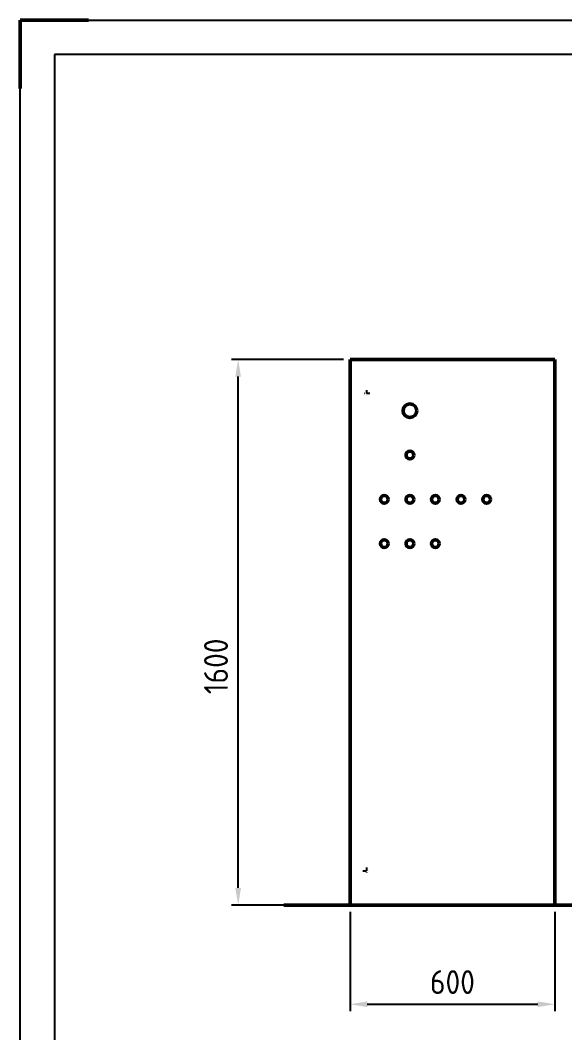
# Model space of a CAD drawing. Header units: millimetres. Extents: x 0 to 8400, y 0 to 5940.
# Drawn here: x 0 to 1597, y 2970 to 5940 of the extents above; entities that cross this region are included whole.
import ezdxf

# ---------------------------------------------------------------- set-up
doc = ezdxf.new("R2010")
doc.units = ezdxf.units.MM
doc.header["$LTSCALE"] = 20
doc.linetypes.add('AM_ISO08W050', pattern=[18, 12, -1.5, 3, -1.5])
doc.linetypes.add('DASHDOT', pattern=[1, 0.5, -0.25, 0, -0.25])
for name, color, linetype, lineweight in [('AM_0', 7, 'Continuous', 50), ('AM_5', 3, 'Continuous', 25), ('AM_7', 4, 'AM_ISO08W050', 25), ('AM_BOR', 7, 'Continuous', 50)]:
    doc.layers.add(name, color=color, linetype=linetype, lineweight=lineweight)
doc.styles.get("Standard").update_dxf_attribs({"font": 'ISOCP.SHX'})
doc.dimstyles.new('AM_ISO$0', dxfattribs={"dimtxt": 3.5, "dimasz": 2.5, "dimexe": 1, "dimexo": 1, "dimgap": 1.5, "dimtad": 1, "dimdsep": 46, "dimtxsty": 'Standard', "dimcen": 0, "dimclrd": 256, "dimclre": 256, "dimclrt": 2, "dimadec": 0, "dimazin": 2, "dimtp": 0.1, "dimtm": 0.1, "dimtfac": 0.71, "dimtdec": 3, "dimtmove": 0, "dimatfit": 3, "dimfxl": 1, "dimlwd": -1, "dimlwe": -1, "dimarcsym": 1})

# ---------------------------------------------------------------- blocks, each defined once
blk = doc.blocks.new('A3')
for p, q in [((415, 292), (5, 292)), ((5, 292), (5, 5))]:
    blk.add_line(p, q)
at = {"layer": 'AM_BOR'}
for p, q in [((10, 297), (0, 297)), ((0, 297), (0, 287))]:
    blk.add_line(p, q, dxfattribs=at)
at = {"layer": 'AM_BOR', "color": 1, "lineweight": 25}
for p, q in [((0, 297), (420, 297)), ((0, 0), (0, 297))]:
    blk.add_line(p, q, dxfattribs=at)
blk = doc.blocks.new('*D23')
at = {"layer": 'AM_5', "transparency": 16777216}
for p, q in [((947.9, 4944.7), (619.3, 4944.7)), ((639.3, 3394.7), (639.3, 4894.7)), ((784, 3344.7), (619.3, 3344.7))]:
    blk.add_line(p, q, dxfattribs=at)
for points in [[(631, 4894.7), (647.6, 4894.7), (639.3, 4944.7)], [(631, 3394.7), (647.6, 3394.7), (639.3, 3344.7)]]:
    blk.add_solid(points, dxfattribs=at)
at = {"layer": 'Defpoints', "color": 0, "transparency": 16777216}
for p in [(639.3, 4944.7), (967.9, 4944.7), (804, 3344.7)]:
    blk.add_point(p, dxfattribs=at)
at = {"layer": 'AM_5', "color": 2, "transparency": 16777216, "insert": (574.3, 4044.7), "char_height": 70, "attachment_point": 5, "rotation": 90}
blk.add_mtext('1600', dxfattribs=at)
blk = doc.blocks.new('*D36')
at = {"layer": 'AM_5', "transparency": 16777216}
for p, q in [((967.9, 3324.7), (967.9, 3033.6)), ((1567.9, 3324.7), (1567.9, 3033.6)), ((1017.9, 3053.6), (1517.9, 3053.6))]:
    blk.add_line(p, q, dxfattribs=at)
for points in [[(1017.9, 3061.9), (1017.9, 3045.2), (967.9, 3053.6)], [(1517.9, 3061.9), (1517.9, 3045.2), (1567.9, 3053.6)]]:
    blk.add_solid(points, dxfattribs=at)
at = {"layer": 'Defpoints', "color": 0, "transparency": 16777216}
for p in [(967.9, 3344.7), (1567.9, 3344.7), (1567.9, 3053.6)]:
    blk.add_point(p, dxfattribs=at)
at = {"layer": 'AM_5', "color": 2, "transparency": 16777216, "insert": (1267.9, 3118.6), "char_height": 70, "attachment_point": 5}
blk.add_mtext('600', dxfattribs=at)

msp = doc.modelspace()

# ---------------------------------------------------------------- linework, layer by layer
at = {"layer": 'AM_0', "color": 2}
for p, q in [((967.947, 4944.666), (967.947, 3344.666)), ((1567.947, 4944.666), (967.947, 4944.666)), ((1567.947, 4944.666), (1567.947, 3344.666))]:
    msp.add_line(p, q, dxfattribs=at)
at = {"layer": 'AM_0', "color": 7, "linetype": 'Continuous'}
for p, q in [((5867.947, 3344.666), (772.792, 3344.666)), ((803.989, 3344.666), (1567.947, 3344.666))]:
    msp.add_line(p, q, dxfattribs=at)
at = {"layer": 'AM_0', "color": 2}
for centre, radius in [((1142.947, 4794.666), 20), ((1142.947, 4664.666), 11.25), ((1067.947, 4534.666), 11.25), ((1142.947, 4534.666), 11.25), ((1217.947, 4534.666), 11.25), ((1292.947, 4534.666), 11.25), ((1367.947, 4534.666), 11.25), ((1067.947, 4404.666), 11.25), ((1142.947, 4404.666), 11.25), ((1217.947, 4404.666), 11.25)]:
    msp.add_circle(centre, radius, dxfattribs=at)
at = {"layer": 'AM_7', "color": 1, "linetype": 'DASHDOT'}
for p, q in [((1025.447, 4844.666), (1005.447, 4844.666)), ((1015.447, 4854.666), (1015.447, 4834.666)), ((1015.447, 3454.666), (1015.447, 3434.666)), ((1005.447, 3444.666), (1025.447, 3444.666))]:
    msp.add_line(p, q, dxfattribs=at)

# ---------------------------------------------------------------- block references
at = {"lineweight": 0, "xscale": 20, "yscale": 20, "zscale": 20}
msp.add_blockref('A3', (0, 0), dxfattribs=at)

# ---------------------------------------------------------------- dimensions: what is measured, and where the dimension line sits
at = {"layer": 'AM_5'}
dim = msp.add_linear_dim(base=(639.313, 4944.666), p1=(803.989, 3344.666), p2=(967.947, 4944.666), angle=90, dimstyle='AM_ISO$0', override={"dimscale": 20}, dxfattribs=at)
dim.commit()
dim.dimension.update_dxf_attribs({"geometry": '*D23', "text_midpoint": (639.313, 4044.666), "dimtype": 160})
dim = msp.add_linear_dim(base=(1567.947, 3053.573), p1=(967.947, 3344.666), p2=(1567.947, 3344.666), dimstyle='AM_ISO$0', override={"dimscale": 20, "dimdec": 1, "dimtix": 1}, dxfattribs=at)
dim.commit()
dim.dimension.update_dxf_attribs({"geometry": '*D36', "text_midpoint": (1267.947, 3118.573)})

doc.saveas('drawing.dxf')
